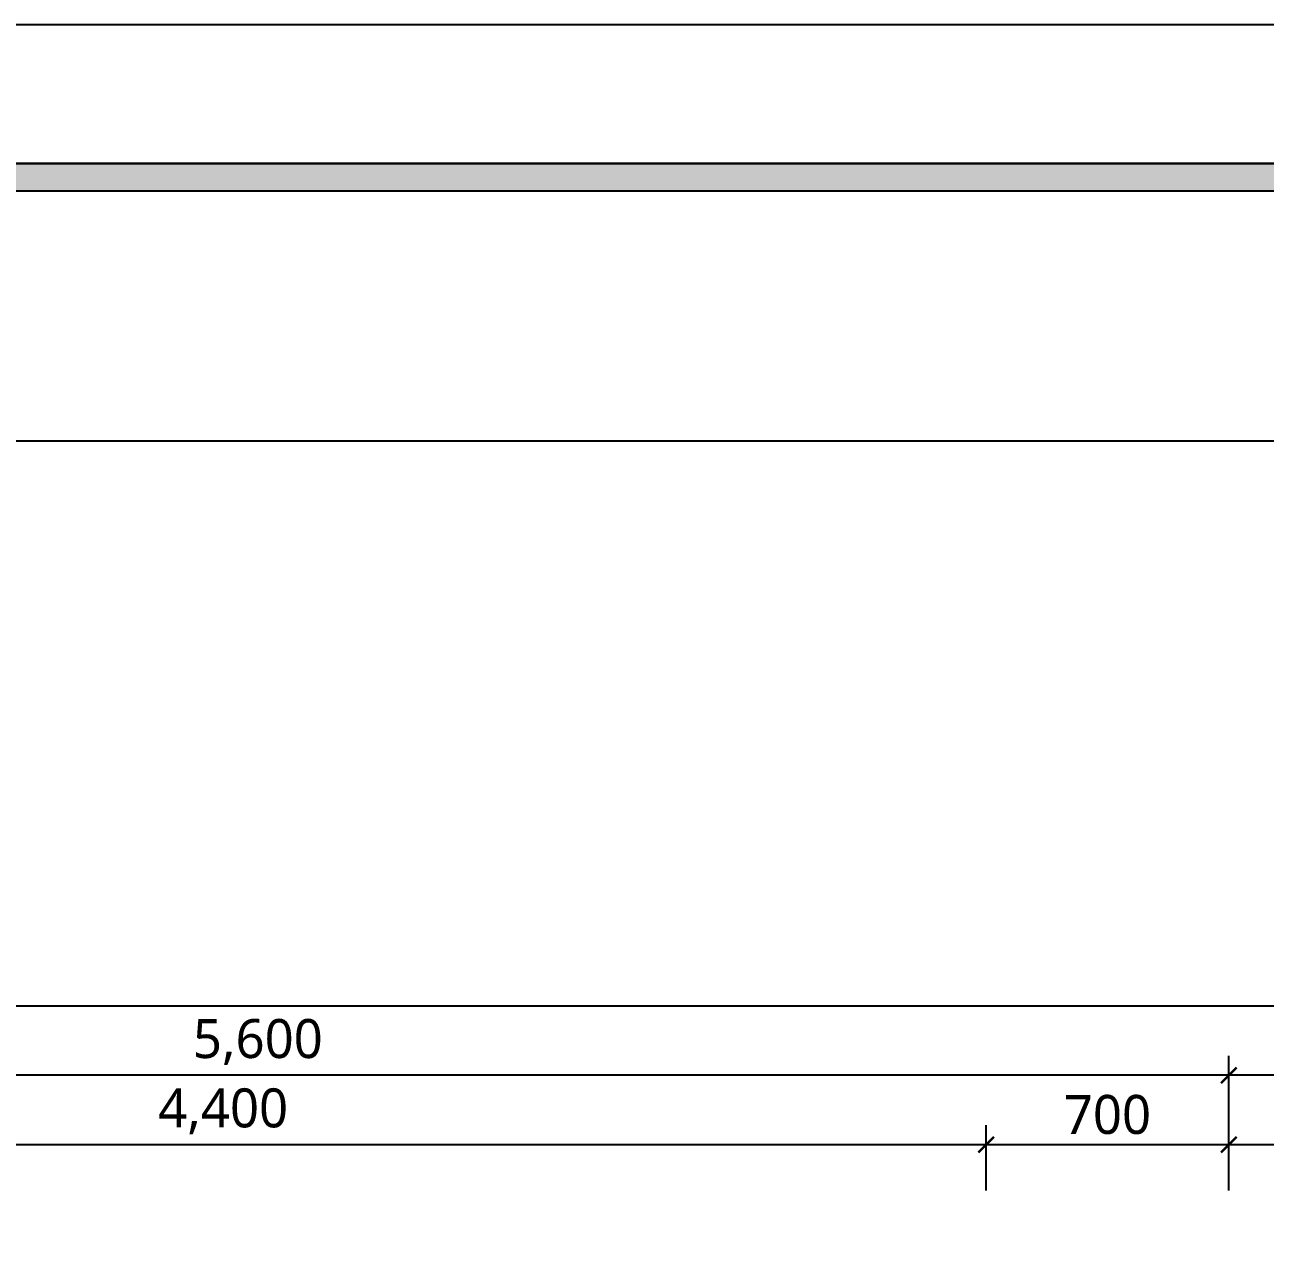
# Model space of a CAD drawing. Header units: metres. Extents: x 11578468 to 47831421, y -58341524 to -14256839.
# Drawn here: x 23785042 to 23788619, y -29019856 to -29016306 of the extents above; entities that cross this region are included whole.
import ezdxf
from ezdxf.enums import TextEntityAlignment as Align

# ---------------------------------------------------------------- set-up
doc = ezdxf.new("R2010")
doc.units = ezdxf.units.M
doc.header["$LTSCALE"] = 50
doc.header["$MEASUREMENT"] = 0
doc.layers.get('0').update_dxf_attribs({"linetype": 'CONTINUOUS'})
doc.layers.get('DEFPOINTS').update_dxf_attribs({"linetype": 'CONTINUOUS'})
for name, color, linetype in [('3.기호.계단선', 30, 'CONTINUOUS'), ('FORM(YOURNAME)-1', 1, 'CONTINUOUS'), ('FORM(YOURNAME)-11', 1, 'CONTINUOUS')]:
    doc.layers.add(name, color=color, linetype=linetype)
doc.layers.add('DIM', color=7, linetype='CONTINUOUS', lineweight=15)
doc.styles.add('N 맑은고딕', font='malgun.ttf')
doc.styles.add('YOURNAME', font='malgun.ttf')
doc.dimstyles.new('JJ IN 45', dxfattribs={"dimscale": 45, "dimtxt": 2.5, "dimasz": 1, "dimexe": 1.25, "dimexo": 1.5, "dimtad": 1, "dimdec": 6, "dimlunit": 6, "dimtxsty": 'N 맑은고딕', "dimblk": 'ARCHTICK', "dimcen": 2.5, "dimclrd": 256, "dimclre": 256, "dimclrt": 256, "dimadec": 0, "dimazin": 0, "dimtfac": 1, "dimtdec": 6, "dimtix": 1, "dimtmove": 0, "dimatfit": 3, "dimldrblk": 'ARCHTICK', "dimfxl": 1, "dimarcsym": 0})

# ---------------------------------------------------------------- blocks, each defined once
blk = doc.blocks.new('_ArchTick')
at = {"color": 0, "linetype": 'ByBlock', "const_width": 0.15}
blk.add_lwpolyline([(-0.5, -0.5), (0.5, 0.5)], dxfattribs=at)
blk = doc.blocks.new('*D398')
at = {"layer": 'DEFPOINTS', "color": 0, "transparency": 16777216}
for p in [(23736002, -29127857), (23731602, -29128057), (23736002, -29128057)]:
    blk.add_point(p, dxfattribs=at)
at = {"layer": 'DIM', "lineweight": -2, "transparency": 16777216}
for p, q in [((23731602, -29127989.5), (23731602, -29127800.8)), ((23736002, -29127989.5), (23736002, -29127800.8)), ((23731602, -29127857), (23736002, -29127857))]:
    blk.add_line(p, q, dxfattribs=at)
at = {"layer": 'DIM', "lineweight": -2, "transparency": 16777216, "xscale": 45, "yscale": 45, "zscale": 45, "rotation": 180}
blk.add_blockref('_ArchTick', (23731602, -29127857), dxfattribs=at)
at = {"layer": 'DIM', "lineweight": -2, "transparency": 16777216, "xscale": 45, "yscale": 45, "zscale": 45}
blk.add_blockref('_ArchTick', (23736002, -29127857), dxfattribs=at)
at = {"layer": 'DIM', "transparency": 16777216, "insert": (23733802, -29127761.3), "char_height": 112.5, "attachment_point": 5, "style": 'N 맑은고딕'}
blk.add_mtext('4,400', dxfattribs=at)
blk = doc.blocks.new('*D399')
at = {"layer": 'DEFPOINTS', "color": 0, "transparency": 16777216}
for p in [(23736702, -29127857), (23736002, -29128057), (23736702, -29128057)]:
    blk.add_point(p, dxfattribs=at)
at = {"layer": 'DIM', "lineweight": -2, "transparency": 16777216}
for p, q in [((23736002, -29127989.5), (23736002, -29127800.8)), ((23736702, -29127989.5), (23736702, -29127800.8)), ((23736002, -29127857), (23736702, -29127857))]:
    blk.add_line(p, q, dxfattribs=at)
at = {"layer": 'DIM', "lineweight": -2, "transparency": 16777216, "xscale": 45, "yscale": 45, "zscale": 45, "rotation": 180}
blk.add_blockref('_ArchTick', (23736002, -29127857), dxfattribs=at)
at = {"layer": 'DIM', "lineweight": -2, "transparency": 16777216, "xscale": 45, "yscale": 45, "zscale": 45}
blk.add_blockref('_ArchTick', (23736702, -29127857), dxfattribs=at)
at = {"layer": 'DIM', "transparency": 16777216, "insert": (23736352, -29127770.8), "char_height": 112.5, "attachment_point": 5, "style": 'N 맑은고딕'}
blk.add_mtext('700', dxfattribs=at)
blk = doc.blocks.new('*D400')
at = {"layer": 'DEFPOINTS', "color": 0, "transparency": 16777216}
for p in [(23743802, -29127857), (23736702, -29128057), (23743802, -29128057)]:
    blk.add_point(p, dxfattribs=at)
at = {"layer": 'DIM', "lineweight": -2, "transparency": 16777216}
for p, q in [((23736702, -29127989.5), (23736702, -29127800.8)), ((23743802, -29127989.5), (23743802, -29127800.8)), ((23736702, -29127857), (23743802, -29127857))]:
    blk.add_line(p, q, dxfattribs=at)
at = {"layer": 'DIM', "lineweight": -2, "transparency": 16777216, "xscale": 45, "yscale": 45, "zscale": 45, "rotation": 180}
blk.add_blockref('_ArchTick', (23736702, -29127857), dxfattribs=at)
at = {"layer": 'DIM', "lineweight": -2, "transparency": 16777216, "xscale": 45, "yscale": 45, "zscale": 45}
blk.add_blockref('_ArchTick', (23743802, -29127857), dxfattribs=at)
at = {"layer": 'DIM', "transparency": 16777216, "insert": (23740252, -29127761), "char_height": 112.5, "attachment_point": 5, "style": 'N 맑은고딕'}
blk.add_mtext('7,100', dxfattribs=at)
blk = doc.blocks.new('*D403')
at = {"layer": 'DEFPOINTS', "color": 0, "transparency": 16777216}
for p in [(23736702, -29127657), (23736702, -29128057), (23745702, -29128057)]:
    blk.add_point(p, dxfattribs=at)
at = {"layer": 'DIM', "lineweight": -2, "transparency": 16777216}
for p, q in [((23736702, -29127989.5), (23736702, -29127600.8)), ((23745702, -29127989.5), (23745702, -29127600.8)), ((23745702, -29127657), (23736702, -29127657))]:
    blk.add_line(p, q, dxfattribs=at)
at = {"layer": 'DIM', "lineweight": -2, "transparency": 16777216, "xscale": 45, "yscale": 45, "zscale": 45, "rotation": 180}
blk.add_blockref('_ArchTick', (23736702, -29127657), dxfattribs=at)
at = {"layer": 'DIM', "lineweight": -2, "transparency": 16777216, "xscale": 45, "yscale": 45, "zscale": 45}
blk.add_blockref('_ArchTick', (23745702, -29127657), dxfattribs=at)
at = {"layer": 'DIM', "transparency": 16777216, "insert": (23741202, -29127561.3), "char_height": 112.5, "attachment_point": 5, "style": 'N 맑은고딕'}
blk.add_mtext('9,000', dxfattribs=at)
blk = doc.blocks.new('*D404')
at = {"layer": 'DEFPOINTS', "color": 0, "transparency": 16777216}
for p in [(23731102, -29127657), (23731102, -29128057), (23736702, -29128057)]:
    blk.add_point(p, dxfattribs=at)
at = {"layer": 'DIM', "lineweight": -2, "transparency": 16777216}
for p, q in [((23731102, -29127989.5), (23731102, -29127600.8)), ((23736702, -29127989.5), (23736702, -29127600.8)), ((23736702, -29127657), (23731102, -29127657))]:
    blk.add_line(p, q, dxfattribs=at)
at = {"layer": 'DIM', "lineweight": -2, "transparency": 16777216, "xscale": 45, "yscale": 45, "zscale": 45, "rotation": 180}
blk.add_blockref('_ArchTick', (23731102, -29127657), dxfattribs=at)
at = {"layer": 'DIM', "lineweight": -2, "transparency": 16777216, "xscale": 45, "yscale": 45, "zscale": 45}
blk.add_blockref('_ArchTick', (23736702, -29127657), dxfattribs=at)
at = {"layer": 'DIM', "transparency": 16777216, "insert": (23733902, -29127561.3), "char_height": 112.5, "attachment_point": 5, "style": 'N 맑은고딕'}
blk.add_mtext('5,600', dxfattribs=at)
blk = doc.blocks.new('*D406')
at = {"layer": 'DEFPOINTS', "color": 0, "transparency": 16777216}
for p in [(23745702, -29127457), (23728502, -29128057), (23745702, -29128057)]:
    blk.add_point(p, dxfattribs=at)
at = {"layer": 'DIM', "lineweight": -2, "transparency": 16777216}
for p, q in [((23728502, -29127989.5), (23728502, -29127400.8)), ((23745702, -29127989.5), (23745702, -29127400.8)), ((23728502, -29127457), (23745702, -29127457))]:
    blk.add_line(p, q, dxfattribs=at)
at = {"layer": 'DIM', "lineweight": -2, "transparency": 16777216, "xscale": 45, "yscale": 45, "zscale": 45, "rotation": 180}
blk.add_blockref('_ArchTick', (23728502, -29127457), dxfattribs=at)
at = {"layer": 'DIM', "lineweight": -2, "transparency": 16777216, "xscale": 45, "yscale": 45, "zscale": 45}
blk.add_blockref('_ArchTick', (23745702, -29127457), dxfattribs=at)
at = {"layer": 'DIM', "transparency": 16777216, "insert": (23737102, -29127361), "char_height": 112.5, "attachment_point": 5, "style": 'N 맑은고딕'}
blk.add_mtext('17,200', dxfattribs=at)
blk = doc.blocks.new('FORM-ELEVATION')
at = {"layer": 'FORM(YOURNAME)-11'}
h = blk.add_hatch(color=256, dxfattribs=at)
h.dxf.hatch_style = 1
h.paths.add_polyline_path([(-10308.6, 35708.2), (71691.4, 35708.2), (71691.4, 35508.2), (-10308.6, 35508.2)])
h.paths.add_polyline_path([(-10308.6, -21491.8), (71691.4, -21491.8), (71691.4, -21691.8), (-10308.6, -21691.8)])
at = {"layer": 'DEFPOINTS', "color": 158}
blk.add_lwpolyline([(-10308.6, -21691.8), (71691.4, -21691.8), (71691.4, 35708.2), (-10308.6, 35708.2)], close=True, dxfattribs=at)
at = {"layer": 'DEFPOINTS'}
blk.add_lwpolyline([(-8308.6, 33708.2), (61071.4, 33708.2), (61071.4, -19691.8), (-8308.6, -19691.8)], close=True, dxfattribs=at)
at = {"layer": 'FORM(YOURNAME)-11', "color": 250}
blk.add_lwpolyline([(-11308.6, -22691.8), (72691.4, -22691.8), (72691.4, 36708.2), (-11308.6, 36708.2)], close=True, dxfattribs=at)
at = {"layer": 'FORM(YOURNAME)-11'}
blk.add_lwpolyline([(-10308.6, 35708.2), (71691.4, 35708.2), (71691.4, 35508.2), (-10308.6, 35508.2)], close=True, dxfattribs=at)
at = {"layer": 'FORM(YOURNAME)-11', "color": 3, "style": 'YOURNAME'}
for tag, height, p in [('1', 450.5, (71040.9, -1219.3)), ('2', 450.5, (71040.9, -1862.9)), ('3', 450.5, (71040.9, -3150)), ('4', 450.5, (71040.9, -5080.7)), ('5', 514.9, (71040.9, -7397.6)), ('6', 514.9, (71040.9, -9650.1)), ('7', 514.9, (71040.9, -11902.6)), ('8', 514.9, (71040.9, -14155.1)), ('9', 514.9, (71040.9, -16407.6)), ('10', 514.9, (66790.6, -18595.7)), ('11', 514.9, (71040.9, -18660.1)), ('12', 514.9, (66790.6, -20848.2)), ('13', 514.9, (71040.9, -20848.2))]:
    blk.add_attdef(tag, text='', height=height, dxfattribs=at).set_placement(p, align=Align.MIDDLE_RIGHT)
blk = doc.blocks.new('sdagdgds')
at = {"layer": 'DIM'}
for base, p1, p2, picture, middle in [((23745702, -29127457), (23728502, -29128057), (23745702, -29128057), '*D406', (23737102, -29127361.0081521794)), ((23731102, -29127657), (23736702, -29128057), (23731102, -29128057), '*D404', (23733902, -29127561.3138586991)), ((23736702, -29127657), (23745702, -29128057), (23736702, -29128057), '*D403', (23741202, -29127561.3138586991)), ((23736002, -29127857), (23731602, -29128057), (23736002, -29128057), '*D398', (23733802, -29127761.3138586991)), ((23743802, -29127857), (23736702, -29128057), (23743802, -29128057), '*D400', (23740252, -29127761.0081521794)), ((23736702, -29127857), (23736002, -29128057), (23736702, -29128057), '*D399', (23736352, -29127770.7525475509))]:
    dim = blk.add_linear_dim(base=base, p1=p1, p2=p2, dimstyle='JJ IN 45', dxfattribs=at)
    dim.commit()
    dim.dimension.update_dxf_attribs({"geometry": picture, "text_midpoint": middle})

msp = doc.modelspace()

# ---------------------------------------------------------------- block references
at = {"layer": '3.기호.계단선'}
msp.add_blockref('sdagdgds', (51811.7, 108320.4), dxfattribs=at)
at = {"layer": 'FORM(YOURNAME)-1', "xscale": 0.4, "yscale": 0.4, "zscale": 0.4}
msp.add_blockref('FORM-ELEVATION', (23776439.2, -29030989.6), dxfattribs=at)

doc.saveas('drawing.dxf')
